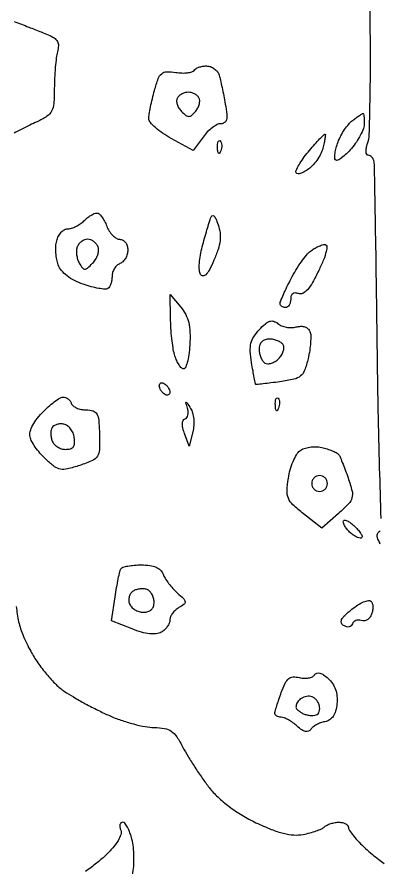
# Model space of a CAD drawing. Extents: x 0 to 102, y 0 to 135.
# Drawn here: x 64.88 to 70.71, y 23.88 to 37.59 of the extents above; entities that cross this region are included whole.
import ezdxf

# ---------------------------------------------------------------- set-up
doc = ezdxf.new("R2010")
doc.units = 0
doc.header["$MEASUREMENT"] = 0

msp = doc.modelspace()

# ---------------------------------------------------------------- linework, layer by layer
for points in [[(70.744384, 29.513254, -0.000496), (70.720055, 30.327975, -0.002522), (70.698001, 31.253773, -0.001577), (70.681067, 32.337929, 0.000508), (70.666426, 33.423983, 0.000801), (70.651424, 34.355936, 0.00018), (70.63665, 35.17397, 0.034334), (70.629399, 35.25705, 0.067101), (70.61735, 35.297472, 0.074279), (70.595292, 35.331736, 0.083915), (70.566957, 35.354795, 0.129632), (70.536599, 35.3628, -0.285615), (70.512635, 35.377705, -0.101512), (70.501986, 35.418451, -0.063024), (70.506448, 35.479823, -0.03389), (70.526444, 35.55315, 0.076149), (70.551938, 35.691703, 0.002652), (70.565475, 36.240525, 0.004889), (70.571704, 36.890824, 0.003392), (70.566571, 37.62585, -0.001734), (70.555276, 38.722545, -0.01615)], [(64.83346, 37.5196, -0.000963), (65.068971, 37.427881, -0.000911), (65.271032, 37.348317, -0.004547), (65.38389, 37.302448, -0.045602), (65.478744, 37.252308, -0.123221), (65.53019, 37.196884, -0.133853), (65.547106, 37.126804, -0.058227), (65.533096, 37.031254, 0.033719), (65.513568, 36.932126, 0.010139), (65.497172, 36.7792, 0.010112), (65.485698, 36.606422, 0.010811), (65.481555, 36.437133, -0.017211), (65.472533, 36.195137, -0.101761), (65.438347, 36.073744, -0.130158), (65.362742, 35.990306, -0.035283), (65.20545, 35.903311, 0.005021), (65.086424, 35.846589, 0.003725), (64.956015, 35.781619, 0.003765), (64.833832, 35.718446, 0.00848)], [(70.726114, 29.09722, 0.081772), (70.700175, 29.160004, -0.086107), (70.683148, 29.202246, -0.094052), (70.682096, 29.246422, -0.100447), (70.697032, 29.285633, -0.11375), (70.7256, 29.3139, 0.088446)], [(64.869829, 28.092936, 0.038333), (64.90736, 27.847122, 0.043013), (64.9789, 27.626909, 0.023949), (65.101187, 27.372439, 0.028791), (65.214445, 27.189123, 0.021908), (65.358248, 27.001833, 0.022341), (65.509101, 26.837708, 0.047351), (65.642347, 26.728136, 0.016529), (65.78863, 26.636318, 0.008061), (65.980846, 26.528461, 0.007986), (66.184593, 26.422583, 0.011447), (66.3687, 26.335823, 0.021862), (66.552496, 26.263736, 0.017768), (66.754985, 26.202313, 0.018124), (66.945863, 26.159078, 0.043803), (67.089712, 26.144798, -0.039005), (67.256514, 26.12985, -0.109847), (67.364369, 26.085999, -0.095898), (67.45181, 25.996652, -0.025517), (67.553432, 25.82415, 0.015753), (67.635156, 25.679019, 0.008239), (67.745481, 25.503373, 0.008186), (67.864652, 25.326797, 0.012413), (67.97452, 25.177643, 0.040345), (68.113316, 25.025743, 0.026323), (68.295466, 24.8732, 0.025007), (68.505374, 24.731273, 0.025048), (68.728292, 24.611097, 0.016237), (68.974143, 24.503691, 0.034254), (69.172227, 24.440036, 0.044003), (69.339659, 24.41396, 0.062754), (69.489692, 24.422791, 0.019339), (69.596274, 24.446939, 0.020234), (69.69905, 24.47895, 0.020388), (69.785181, 24.51367, 0.079225), (69.83307, 24.545187, -0.073098), (69.874756, 24.573356, -0.035678), (69.934564, 24.597035, -0.034433), (70.00152, 24.613195, -0.042021), (70.06572, 24.6186, -0.054384), (70.123975, 24.612245, -0.074071), (70.173268, 24.593398, -0.093694), (70.206346, 24.565543, -0.172699), (70.218, 24.532807, 0.153856), (70.232812, 24.485812, 0.018823), (70.298767, 24.398741, 0.020869), (70.387655, 24.298945, 0.015815), (70.49295, 24.196887, 0.010201), (70.602891, 24.100897, 0.01403), (70.705772, 24.019506, 0.010662), (70.793795, 23.956676, 0.140802)], [(66.73998, 23.7726, 0.034782), (66.759488, 23.905994, 0.022302), (66.764354, 24.062487, 0.022402), (66.755339, 24.216928, 0.038528), (66.732263, 24.34365, 0.025392), (66.698771, 24.448962, 0.036477), (66.65784, 24.537833, 0.040133), (66.61575, 24.601414, 0.230407), (66.580436, 24.6186, 0.194088), (66.554307, 24.60806, 0.144626), (66.538793, 24.580757, 0.096099), (66.537216, 24.539114, 0.053212), (66.550346, 24.489773, -0.172927), (66.552069, 24.417814, -0.056875), (66.507048, 24.320203, -0.043677), (66.422803, 24.205403, -0.023576), (66.300938, 24.079101, -0.022887), (66.160356, 23.958176, -0.013845), (65.983782, 23.827554, -0.013859)]]:
    msp.add_lwpolyline(points, format="xyb")
for points in [[(67.933092, 36.801, -0.086434), (67.99693, 36.789881, -0.072027), (68.057812, 36.75751, -0.072628), (68.106563, 36.709525, -0.090896), (68.135088, 36.65295, -0.014367), (68.155548, 36.575098, -0.004286), (68.18232, 36.455197, -0.004294), (68.210087, 36.319969, -0.004632), (68.234805, 36.18765, -0.015462), (68.258717, 36.023306, -0.085163), (68.253694, 35.93426, -0.193808), (68.221563, 35.888203, -0.145716), (68.161771, 35.8704, 0.120471), (68.101269, 35.855608, 0.041378), (68.024441, 35.807196, 0.038263), (67.945294, 35.737571, 0.03583), (67.875776, 35.655236), (67.719041, 35.440072), (67.361818, 35.634086, -0.025479), (67.225029, 35.717668, -0.033051), (67.109463, 35.808385, -0.034868), (67.026789, 35.893732, -0.176295), (67.00437, 35.955, -0.040473), (67.009863, 36.02428, -0.009189), (67.030794, 36.140361, -0.009456), (67.060015, 36.273733, -0.009063), (67.094641, 36.407817, -0.018889), (67.155147, 36.597602, -0.131298), (67.210295, 36.67693, -0.174253), (67.289974, 36.706663, -0.039481), (67.436294, 36.696873, 0.027963), (67.535649, 36.687925, 0.0369), (67.626471, 36.691547, 0.040366), (67.698029, 36.705629, 0.187715), (67.731018, 36.730505, -0.12367), (67.75888, 36.757584, -0.047382), (67.808349, 36.780292, -0.043227), (67.869224, 36.795788, -0.040736)], [(67.6377, 36.378, 0.069771), (67.588729, 36.371133, 0.052659), (67.538296, 36.350764, 0.053385), (67.494039, 36.320762, 0.078865), (67.463483, 36.285282, 0.138594), (67.450741, 36.24066, 0.074743), (67.459152, 36.18366, 0.065029), (67.486428, 36.123485, 0.057549), (67.529207, 36.069536, 0.030231), (67.601425, 36.00556, 0.172634), (67.649267, 35.989567, 0.18228), (67.694942, 36.007804, 0.034411), (67.758001, 36.073948, 0.055445), (67.794389, 36.129254, 0.059623), (67.816666, 36.189893, 0.067131), (67.822283, 36.246508, 0.130334), (67.80919, 36.289694, 0.082214), (67.77969, 36.32349, 0.053446), (67.736302, 36.35206, 0.052227), (67.686469, 36.371455, 0.0668)], [(70.45065, 36.036909, -0.394833), (70.459005, 36.030874, -0.015793), (70.465587, 35.990493, -0.020417), (70.47028, 35.937995, -0.012083), (70.4718, 35.875118, -0.086988), (70.457862, 35.795611, -0.030827), (70.411786, 35.689225, -0.02949), (70.345686, 35.576232, -0.03061), (70.267497, 35.473268, -0.022022), (70.18544, 35.386014, -0.036246), (70.107973, 35.320819, -0.042113), (70.044056, 35.282248, -0.321087), (70.01133, 35.287617, -0.197159), (69.99678, 35.322273, -0.035082), (70.001225, 35.393904, -0.033265), (70.018975, 35.482097, -0.024556), (70.049759, 35.576822, -0.032446), (70.09494, 35.675809, -0.025422), (70.156041, 35.776848, -0.026044), (70.222836, 35.865298, -0.055609), (70.284776, 35.924265, -0.005452), (70.341761, 35.966587, -0.007837), (70.3932, 36.00271, -0.004591), (70.437066, 36.031914, -0.113397)], [(69.837504, 35.7012, -0.440788), (69.845917, 35.691995, -0.013629), (69.839222, 35.635101, -0.018534), (69.825899, 35.562481, -0.010705), (69.804788, 35.476183, -0.05312), (69.768137, 35.380973, -0.035436), (69.70756, 35.280927, -0.035601), (69.634054, 35.191222, -0.056817), (69.558305, 35.127464, -0.029012), (69.484454, 35.084379, -0.070869), (69.424997, 35.064105, -0.150572), (69.387656, 35.068297, -0.298445), (69.372, 35.09219, -0.12303), (69.384251, 35.141227, -0.017788), (69.436337, 35.231103, -0.019266), (69.507158, 35.334769, -0.015412), (69.59102, 35.440909, -0.005771), (69.676949, 35.540669, -0.008892), (69.753771, 35.62474, -0.004017), (69.82044, 35.69402, -0.201817)], [(68.154112, 35.593687, -0.126455), (68.170461, 35.566029, -0.060344), (68.177158, 35.524972, -0.05415), (68.173992, 35.477803, -0.051402), (68.160791, 35.431537, -0.054073), (68.142048, 35.396287, -0.470617), (68.12663, 35.394828, -0.168741), (68.114674, 35.419511, -0.018894), (68.109679, 35.48265, -0.028489), (68.110609, 35.541547, -0.077125), (68.119976, 35.582154, -0.208169), (68.135597, 35.597597, -0.296942)], [(66.165337, 34.4322, -0.186152), (66.201783, 34.418144, -0.045976), (66.245918, 34.370072, -0.040771), (66.289697, 34.30167, -0.031141), (66.3264, 34.2207, 0.049595), (66.366728, 34.139799, 0.054776), (66.421083, 34.071328, 0.06206), (66.480542, 34.024568, 0.13645), (66.535806, 34.0092, -0.12715), (66.586034, 33.996217, -0.105647), (66.627775, 33.959872, -0.091307), (66.655354, 33.904455, -0.070031), (66.6648, 33.837345, -0.068006), (66.655325, 33.768006, -0.06271), (66.627523, 33.701668, -0.06668), (66.58643, 33.648201, -0.104363), (66.5379, 33.616794, 0.095434), (66.489382, 33.586598, 0.066849), (66.448277, 33.536825, 0.064522), (66.420485, 33.475895, 0.074909), (66.411, 33.412942, -0.040758), (66.405895, 33.350422, -0.04324), (66.390718, 33.290828, -0.047395), (66.368477, 33.242398, -0.123621), (66.341956, 33.215114, -0.162932), (66.297136, 33.204594, -0.020497), (66.197039, 33.218033, -0.022349), (66.07598, 33.244996, -0.016824), (65.945579, 33.284974, -0.035357), (65.803959, 33.345152, -0.046801), (65.685766, 33.42025, -0.053467), (65.597344, 33.505374, -0.086026), (65.544961, 33.595614, -0.043812), (65.520399, 33.685501, -0.028809), (65.507384, 33.792028, -0.028973), (65.506743, 33.898024, -0.048542), (65.51995, 33.986061, -0.060511), (65.548201, 34.059603, -0.065976), (65.592622, 34.121901, -0.074639), (65.64574, 34.164038, -0.131149), (65.699555, 34.1784, 0.075974), (65.759014, 34.187487, 0.03838), (65.829584, 34.215677, 0.036996), (65.899542, 34.256734, 0.045211), (65.957786, 34.3053, -0.028801), (66.012294, 34.353867, -0.030373), (66.0711, 34.394923, -0.03188), (66.125784, 34.423743, -0.105715)], [(68.1195, 34.24305, -0.052739), (68.150165, 34.113715, -0.061959), (68.150627, 33.987827, -0.050991), (68.118892, 33.847228, -0.02291), (68.050405, 33.670495, -0.015593), (67.97756, 33.518414, -0.070104), (67.920567, 33.438218, -0.217683), (67.874898, 33.41975, -0.259659), (67.83588, 33.443806, -0.114921), (67.816962, 33.509258, -0.02831), (67.817421, 33.621913, -0.027483), (67.832793, 33.754258, -0.02446), (67.862956, 33.889461, -0.001783), (67.900918, 34.025582, -0.001813), (67.939643, 34.160675, -0.00176), (67.974152, 34.277896, -0.007481), (67.996081, 34.3476, -0.114556), (68.020174, 34.387086, -0.39294), (68.047567, 34.388346, -0.115785), (68.079648, 34.345027, -0.017178)], [(66.018594, 34.0092, 0.090997), (65.969034, 34.000105, 0.066689), (65.919762, 33.973433, 0.065283), (65.878236, 33.933985, 0.078732), (65.851365, 33.887438, 0.077334), (65.839139, 33.830647, 0.044329), (65.84131, 33.760446, 0.043018), (65.856306, 33.688502, 0.054736), (65.882748, 33.626108, 0.030521), (65.932658, 33.548451, 0.235734), (65.969935, 33.529256, 0.183544), (66.013777, 33.545285, 0.017956), (66.097732, 33.623418, 0.057834), (66.146525, 33.685023, 0.056474), (66.180374, 33.756646, 0.061452), (66.19508, 33.827052, 0.112868), (66.186854, 33.884748, 0.077145), (66.159589, 33.932324, 0.064987), (66.117728, 33.972642, 0.066774), (66.06823, 33.999908, 0.092799)], [(69.841122, 33.9246, -0.409599), (69.868994, 33.897164, -0.063902), (69.859468, 33.812347, -0.037404), (69.816718, 33.680817, -0.014337), (69.738648, 33.504909, -0.016706), (69.639481, 33.314324, -0.051785), (69.555743, 33.196196, -0.091134), (69.481382, 33.137417, -0.216682), (69.412596, 33.13326, 0.080657), (69.360266, 33.144165, 0.165656), (69.320553, 33.13258, 0.163322), (69.295809, 33.098985, 0.077918), (69.2874, 33.045351, -0.060338), (69.281103, 32.993362, -0.07906), (69.262549, 32.949336, -0.097154), (69.235067, 32.919856, -0.157984), (69.2028, 32.9094, -0.074895), (69.170476, 32.914269, -0.088704), (69.143051, 32.928406, -0.100683), (69.124718, 32.949428, -0.129849), (69.1182, 32.974103, -0.096586), (69.126125, 33.014743, -0.007258), (69.170094, 33.118836, -0.009815), (69.227195, 33.2421, -0.007301), (69.294859, 33.375953, -0.016605), (69.37245, 33.512781, -0.016265), (69.45946, 33.645127, -0.016385), (69.543267, 33.756087, -0.057273), (69.607128, 33.81885, -0.031114), (69.666276, 33.859324, -0.028365), (69.731803, 33.893536, -0.0295), (69.793933, 33.917311, -0.076774)], [(67.517057, 32.916927, -0.053038), (67.597228, 32.796754, -0.062541), (67.645037, 32.668745, -0.050952), (67.665547, 32.512712, -0.022225), (67.662292, 32.303595, -0.019291), (67.64696, 32.14857, -0.033922), (67.620758, 32.022535, -0.040422), (67.588838, 31.936057, -0.381535), (67.555434, 31.92164, -0.139252), (67.519895, 31.945863, -0.038833), (67.480486, 32.00128, -0.03599), (67.443824, 32.073707, -0.031046), (67.415816, 32.154272, -0.030545), (67.393342, 32.258981, -0.010824), (67.373662, 32.411045, -0.010697), (67.359205, 32.579397, -0.01238), (67.352848, 32.7402), (67.347229, 33.1209)], [(69.082751, 32.649915, 0.079718), (69.141173, 32.615399, 0.04894), (69.218254, 32.593507, 0.047669), (69.301025, 32.586567, 0.061117), (69.376724, 32.596748, -0.057424), (69.451663, 32.607389, -0.08728), (69.516561, 32.597728, -0.104149), (69.566181, 32.568691, -0.117381), (69.597326, 32.523176, -0.087134), (69.610263, 32.456832, -0.02147), (69.607569, 32.345429, -0.021324), (69.593327, 32.2162, -0.019896), (69.567913, 32.085593, -0.029066), (69.512022, 31.898358, -0.134858), (69.447391, 31.807115, -0.117687), (69.340531, 31.755218, -0.019796), (69.115112, 31.714613, -0.002914), (68.969525, 31.695164, -0.004672), (68.84505, 31.680454, -0.001139), (68.736464, 31.6689, -0.21287), (68.726015, 31.672313, -0.161526), (68.72042, 31.682192, -0.001103), (68.70146, 31.779315, -0.004147), (68.680838, 31.891182, -0.002622), (68.658551, 32.02199, -0.025103), (68.637598, 32.206107, -0.073289), (68.648197, 32.333205, -0.086116), (68.693517, 32.440003, -0.044253), (68.783088, 32.555039, -0.025281), (68.880077, 32.649129, -0.103631), (68.951093, 32.689146, -0.161405), (69.014637, 32.688293, -0.090053)], [(68.944007, 32.4018, 0.076716), (68.873938, 32.390986, 0.12036), (68.8221, 32.3595, 0.12036), (68.790614, 32.307662, 0.076716), (68.7798, 32.237593, 0.051118), (68.786674, 32.17053, 0.048067), (68.807036, 32.104789, 0.051614), (68.836981, 32.049916, 0.104006), (68.872518, 32.016083, 0.143902), (68.917546, 32.003731, 0.073651), (68.975833, 32.013445, 0.063473), (69.037879, 32.042576, 0.054971), (69.094029, 32.087571, 0.054971), (69.139024, 32.143721, 0.063473), (69.168155, 32.205767, 0.073651), (69.177869, 32.264054, 0.143902), (69.165517, 32.309082, 0.104006), (69.131684, 32.344619, 0.051614), (69.076811, 32.374564, 0.048067), (69.01107, 32.394926, 0.051118)], [(67.257, 31.6827, -0.064269), (67.289362, 31.656427, -0.051777), (67.316749, 31.620922, -0.053414), (67.335379, 31.582042, -0.085235), (67.3416, 31.545814, -0.117858), (67.334896, 31.51777, -0.186277), (67.316749, 31.501424, -0.154201), (67.28935, 31.49981, -0.076764), (67.257, 31.5135, -0.064269), (67.224638, 31.539773, -0.051777), (67.197251, 31.575278, -0.053414), (67.178621, 31.614158, -0.085235), (67.1724, 31.650386, -0.117858), (67.179104, 31.67843, -0.186277), (67.197251, 31.694776, -0.154201), (67.22465, 31.69639, -0.076764)], [(65.6214, 31.467126, -0.097835), (65.661718, 31.460876, -0.0736), (65.701282, 31.439478, -0.071278), (65.734093, 31.406691, -0.080598), (65.754738, 31.367285, 0.146389), (65.78281, 31.327331, 0.062816), (65.839212, 31.293357, 0.054622), (65.91295, 31.269936, 0.047392), (65.993668, 31.261535, -0.067901), (66.106754, 31.245071, -0.200229), (66.166845, 31.196933, -0.105622), (66.196577, 31.097186, -0.01285), (66.208871, 30.867758, -0.016181), (66.207751, 30.620304, -0.132899), (66.174605, 30.51358, -0.15029), (66.093699, 30.44445, -0.02249), (65.891442, 30.367453, -0.018638), (65.692452, 30.309909, -0.102017), (65.581201, 30.305357, -0.119079), (65.485624, 30.345707, -0.029427), (65.354004, 30.455526, -0.024291), (65.270337, 30.542151, -0.021519), (65.19183, 30.639944, -0.022087), (65.128811, 30.734221, -0.059504), (65.095547, 30.807486, -0.118344), (65.089572, 30.890626, -0.068117), (65.11939, 30.987062, -0.05267), (65.184289, 31.095051, -0.028739), (65.284442, 31.213032, -0.018297), (65.382898, 31.309056, -0.022553), (65.481705, 31.390805, -0.021733), (65.569097, 31.450934, -0.130213)], [(69.084713, 31.448287, -0.126455), (69.101061, 31.420629, -0.060344), (69.107758, 31.379572, -0.05415), (69.104592, 31.332403, -0.051402), (69.091391, 31.286137, -0.054073), (69.072648, 31.250887, -0.470617), (69.05723, 31.249428, -0.168741), (69.045274, 31.274111, -0.018894), (69.040279, 31.33725, -0.028489), (69.041209, 31.396147, -0.077125), (69.050576, 31.436754, -0.208169), (69.066197, 31.452197, -0.296942)], [(67.676027, 31.284048, -0.078431), (67.708125, 31.211425, -0.041435), (67.725497, 31.114199, -0.039556), (67.727079, 31.008183, -0.04547), (67.711456, 30.908213), (67.653483, 30.67723), (67.577603, 30.882352, -0.030238), (67.550778, 30.970999, -0.067564), (67.543869, 31.04093, -0.106026), (67.556152, 31.089499, -0.200126), (67.586109, 31.115603, 0.162431), (67.614947, 31.137245, 0.093341), (67.632801, 31.177353, 0.075551), (67.637094, 31.229692, 0.057546), (67.62656, 31.286316, -0.002718), (67.599116, 31.377131, -0.515743), (67.604236, 31.383669, -0.240819), (67.615455, 31.377268, -0.001745)], [(65.636338, 31.03087, 0.058235), (65.578982, 31.035, 0.059121), (65.522525, 31.025741, 0.065175), (65.475361, 31.005196, 0.119623), (65.445713, 30.975919, 0.094556), (65.430061, 30.93496, 0.045495), (65.425239, 30.878734, 0.042899), (65.430858, 30.817247, 0.047419), (65.446877, 30.759734, 0.096227), (65.479002, 30.708296, 0.066859), (65.53211, 30.66472, 0.064375), (65.597205, 30.635255, 0.074255), (65.664535, 30.6252, 0.066267), (65.741964, 30.635507, 0.169912), (65.787933, 30.667044, 0.148095), (65.807941, 30.723814, 0.04666), (65.803534, 30.814686, 0.065488), (65.782732, 30.889122, 0.06384), (65.743269, 30.956353, 0.069174), (65.691949, 31.006552, 0.112472)], [(69.787529, 30.654756, -0.016488), (69.874747, 30.631223, -0.019263), (69.955742, 30.603024, -0.018567), (70.021739, 30.574286, -0.10079), (70.05268, 30.550827, -0.075308), (70.076308, 30.514032, -0.007216), (70.118508, 30.415888, -0.009064), (70.165254, 30.296615, -0.007033), (70.21193, 30.16522, -0.018847), (70.275275, 29.952614, -0.129709), (70.274616, 29.844543, -0.127204), (70.220771, 29.749868, -0.017856), (70.057163, 29.592827), (69.789325, 29.353515), (69.493306, 29.587507, -0.021056), (69.322847, 29.734321, -0.104329), (69.250761, 29.837508, -0.11295), (69.229404, 29.956961, -0.026661), (69.250039, 30.1599, -0.030289), (69.280022, 30.297067, -0.030407), (69.32633, 30.429424, -0.031909), (69.380925, 30.539301, -0.09582), (69.435674, 30.602229, -0.08235), (69.503037, 30.638977, -0.046755), (69.593442, 30.661257, -0.044496), (69.692799, 30.667152, -0.050265)], [(69.7527, 30.2022, 0.099038), (69.70427, 30.192512, 0.097945), (69.663077, 30.164923, 0.097945), (69.635488, 30.12373, 0.099038), (69.6258, 30.0753, 0.099038), (69.635488, 30.02687, 0.097945), (69.663077, 29.985677, 0.097945), (69.70427, 29.958088, 0.099038), (69.7527, 29.9484, 0.099038), (69.80113, 29.958088, 0.097945), (69.842323, 29.985677, 0.097945), (69.869912, 30.02687, 0.099038), (69.8796, 30.0753, 0.099038), (69.869912, 30.12373, 0.097945), (69.842323, 30.164923, 0.097945), (69.80113, 30.192512, 0.099038)], [(70.303119, 29.398031, -0.023774), (70.365219, 29.336215, -0.038623), (70.411005, 29.277578, -0.046095), (70.437028, 29.229211, -0.305748), (70.432063, 29.203663, -0.234441), (70.407469, 29.195381, -0.059164), (70.365389, 29.206302, -0.047778), (70.314705, 29.231894, -0.032422), (70.262344, 29.269903, -0.036315), (70.213003, 29.317302, -0.0368), (70.171277, 29.371142, -0.03937), (70.142316, 29.42328, -0.107497), (70.1334, 29.464271, -0.349393), (70.148608, 29.483377, -0.150719), (70.183255, 29.480846, -0.064121), (70.237884, 29.450989, -0.026836)], [(66.883948, 28.764, -0.031665), (67.019537, 28.755405, -0.068836), (67.120015, 28.728237, -0.092928), (67.189728, 28.681877, -0.111303), (67.232633, 28.61595, 0.050914), (67.26591, 28.548271, 0.022411), (67.32261, 28.466018, 0.021903), (67.391069, 28.383432, 0.02741), (67.461811, 28.313442, -0.013632), (67.564751, 28.21706, -0.170996), (67.587704, 28.169825, -0.265823), (67.570508, 28.129827, -0.033746), (67.488833, 28.076588, 0.0556), (67.432519, 28.036275, 0.051532), (67.38485, 27.983589, 0.055193), (67.352337, 27.927094, 0.103347), (67.3416, 27.8757, -0.098364), (67.33146, 27.824656, -0.055763), (67.300936, 27.769258, -0.052608), (67.256116, 27.71817, -0.058902), (67.20317, 27.679738, -0.102388), (67.122395, 27.654207, -0.053285), (67.016274, 27.654673, -0.042272), (66.886899, 27.680274, -0.023616), (66.734792, 27.731877), (66.404844, 27.861484), (66.461001, 28.249292, -0.006368), (66.485175, 28.402448, -0.008317), (66.511388, 28.54182, -0.006412), (66.536666, 28.657372, -0.073631), (66.553672, 28.70055, -0.190283), (66.584694, 28.725256, -0.026673), (66.665752, 28.745362, -0.027352), (66.768777, 28.759366, -0.020108)], [(66.974378, 28.366422, 0.072102), (66.922854, 28.378076, 0.047148), (66.861842, 28.377116, 0.04664), (66.801164, 28.364616, 0.064388), (66.75055, 28.341711, 0.103348), (66.712316, 28.305405, 0.081656), (66.687843, 28.253735, 0.078439), (66.680582, 28.194923, 0.083364), (66.692117, 28.138038, 0.098613), (66.724801, 28.086252, 0.066861), (66.779305, 28.042385, 0.063915), (66.846362, 28.01272, 0.072338), (66.915945, 28.0026, 0.069574), (66.989904, 28.012941, 0.118628), (67.043954, 28.043459, 0.124584), (67.07653, 28.093976, 0.081394), (67.0878, 28.162749, 0.065348), (67.079337, 28.227227, 0.061852), (67.054482, 28.288639, 0.066426), (67.01776, 28.337882, 0.108159)], [(70.580323, 28.179632, -0.128993), (70.601634, 28.144467, -0.059964), (70.610647, 28.091473, -0.053615), (70.607058, 28.030154, -0.050251), (70.590556, 27.969585, -0.074139), (70.56085, 27.917023, -0.088287), (70.518549, 27.878994, -0.10063), (70.470509, 27.861155, -0.131088), (70.424049, 27.866085, 0.08369), (70.37945, 27.875099, 0.096739), (70.336711, 27.868182, 0.105612), (70.302503, 27.846555, 0.119268), (70.281923, 27.813669, -0.126995), (70.261143, 27.78156, -0.139912), (70.228123, 27.764963, -0.115566), (70.186109, 27.766745, -0.070386), (70.140387, 27.786782, -0.16931), (70.104932, 27.830467, -0.205836), (70.108048, 27.882643, -0.088421), (70.159263, 27.951137, -0.018737), (70.27228, 28.049246, -0.027802), (70.369735, 28.119091, -0.041485), (70.462519, 28.167788, -0.04892), (70.538913, 28.191642, -0.248508)], [(69.892104, 26.933784, -0.061498), (69.962486, 26.852294, -0.064782), (70.009472, 26.757499, -0.061131), (70.03244, 26.649039, -0.046122), (70.031755, 26.527116, -0.039908), (70.010493, 26.408633, -0.083906), (69.972073, 26.323689, -0.105412), (69.914716, 26.268231, -0.093703), (69.8373, 26.238056, 0.041477), (69.768252, 26.219117, 0.037324), (69.700681, 26.188517, 0.039319), (69.644163, 26.151614, 0.088222), (69.609815, 26.113827, -0.155679), (69.57357, 26.08329, -0.157694), (69.526541, 26.079593, -0.093444), (69.466498, 26.106458, -0.032137), (69.391653, 26.165914, 0.027828), (69.323166, 26.221288, 0.028702), (69.249633, 26.268098, 0.029947), (69.181549, 26.300956, 0.097748), (69.132689, 26.3106, -0.05603), (69.094786, 26.314861, -0.075515), (69.062707, 26.327474, -0.094798), (69.041197, 26.346128, -0.168405), (69.0336, 26.368044, -0.067231), (69.038473, 26.404118, -0.00597), (69.063921, 26.492465, -0.00771), (69.09729, 26.597424, -0.005934), (69.136822, 26.710941, -0.024321), (69.198813, 26.85938, -0.110486), (69.256223, 26.932695, -0.162724), (69.326989, 26.959637, -0.071888), (69.427737, 26.949287, 0.049026), (69.503678, 26.93797, 0.056546), (69.576711, 26.942578, 0.065234), (69.636229, 26.961399, 0.146196), (69.671314, 26.992601, -0.175774), (69.70671, 27.020599, -0.146429), (69.754927, 27.022067, -0.086504), (69.816915, 26.993418, -0.032527)], [(69.588549, 26.649, 0.047239), (69.544688, 26.644847, 0.037466), (69.498709, 26.632433, 0.038674), (69.457487, 26.614225, 0.073172), (69.4284, 26.5926, 0.047326), (69.406814, 26.566489, 0.037485), (69.388567, 26.534717, 0.038685), (69.376057, 26.502369, 0.073055), (69.372, 26.474751, 0.166748), (69.381332, 26.447546, 0.052784), (69.41152, 26.416188, 0.046013), (69.455046, 26.385962, 0.037171), (69.506534, 26.361677, 0.042871), (69.563426, 26.345273, 0.041153), (69.623073, 26.338518, 0.044061), (69.676686, 26.341607, 0.102343), (69.71434, 26.355335, 0.138447), (69.738759, 26.381968, 0.079398), (69.752088, 26.423798, 0.068891), (69.752712, 26.473948, 0.060394), (69.739954, 26.524809, 0.067106), (69.713989, 26.57229, 0.06243), (69.67582, 26.612519, 0.066607), (69.63177, 26.639767, 0.105624)]]:
    msp.add_lwpolyline(points, format="xyb", close=True)

doc.saveas('drawing.dxf')
